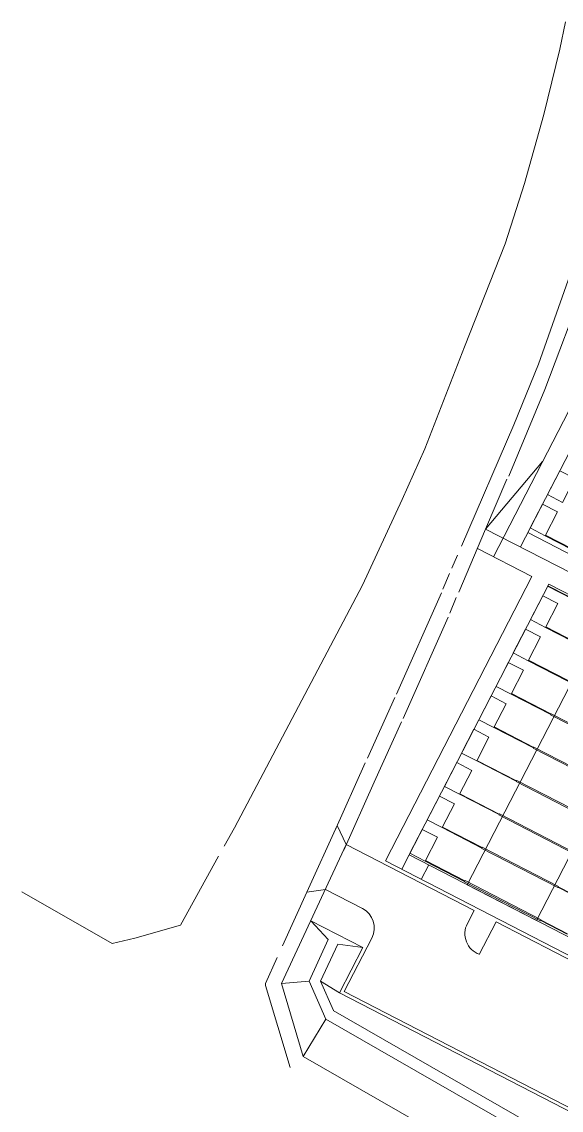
# Model space of a CAD drawing. Header units: millimetres. Extents: x -17350 to 3652, y -2474 to 12378.
# Drawn here: x -16914 to -16449, y -578 to 358 of the extents above; entities that cross this region are included whole.
import ezdxf

# ---------------------------------------------------------------- set-up
doc = ezdxf.new("R2010")
doc.units = ezdxf.units.MM
doc.layers.add('HOVED', color=40, linetype='Continuous', lineweight=9)

msp = doc.modelspace()

# ---------------------------------------------------------------- linework, layer by layer
at = {"layer": 'HOVED'}
for p, q in [((-16450.42, 334.89), (-16445.52, 358.4)), ((-16464.2, 278.6), (-16450.42, 334.89)), ((-16481.07, 219.13), (-16464.2, 278.6)), ((-16497.55, 167.35), (-16481.07, 219.13)), ((-16468.96, 63.59), (-16431.26, 170.07)), ((-16532.67, 78.5), (-16497.55, 167.35)), ((-16484.47, -93.6), (-16356.66, 154.31)), ((-16507.71, -102.01), (-16386.22, 133.65)), ((-16463.42, 42), (-16428.16, 135.6)), ((-16566.63, -9.13), (-16532.67, 78.5)), ((-16490.18, 11.62), (-16468.96, 63.59)), ((-16494.56, -32.69), (-16463.42, 42)), ((-16535.19, -92.86), (-16490.18, 11.62)), ((-16586.33, -52.68), (-16566.63, -9.13)), ((-16514.39, -78.18), (-16465.42, -19.98)), ((-16496.13, -35.21), (-16514.39, -78.18)), ((-16586.33, -52.68), (-16620.46, -126.62)), ((-16537.6, -132.5), (-16514.39, -78.18)), ((-16514.39, -78.18), (-16416.68, -128.55)), ((-16478.08, -81.2), (-16325.39, -159.92)), ((-16463.06, -83.96), (-16462.83, -83.52)), ((-16463.06, -83.96), (-16429.01, -101.52)), ((-16462.83, -83.52), (-16428.78, -101.07)), ((-16543.41, -111.79), (-16538.62, -100.58)), ((-16521.53, -94.89), (-16474.57, -119.1)), ((-16600.66, -363.67), (-16474.57, -119.1)), ((-16551.16, -129.92), (-16545.55, -116.32)), ((-16620.46, -126.62), (-16730.67, -335.47)), ((-16580.2, -358.5), (-16460.13, -125.62)), ((-16461.04, -127.38), (-16414, -151.63)), ((-16460.81, -126.93), (-16413.77, -151.18)), ((-16460.13, -125.62), (-16277.36, -219.84)), ((-16591.26, -220.43), (-16552.52, -133.18)), ((-16545.35, -150.64), (-16539.75, -137.03)), ((-16585.45, -241.14), (-16546.71, -153.89)), ((-16462.86, -162.8), (-16462.63, -162.36)), ((-16462.86, -162.8), (-16428.81, -180.36)), ((-16462.63, -162.36), (-16428.58, -179.91)), ((-16477.67, -191.53), (-16477.44, -191.08)), ((-16477.67, -191.53), (-16443.62, -209.08)), ((-16477.44, -191.08), (-16443.39, -208.63)), ((-16616.15, -275.24), (-16592.52, -223.27)), ((-16492.48, -220.26), (-16492.25, -219.81)), ((-16492.48, -220.26), (-16458.43, -237.81)), ((-16492.25, -219.81), (-16458.2, -237.36)), ((-16458.58, -238.09), (-16458.06, -237.08)), ((-16458.58, -238.09), (-16458.06, -237.08)), ((-16458.58, -238.09), (-16393.06, -271.86)), ((-16458.06, -237.08), (-16392.54, -270.86)), ((-16610.34, -295.95), (-16586.71, -243.98)), ((-16507.29, -248.98), (-16507.06, -248.53)), ((-16507.29, -248.98), (-16473.24, -266.53)), ((-16507.06, -248.53), (-16473.01, -266.09)), ((-16473.39, -266.81), (-16472.87, -265.81)), ((-16473.39, -266.81), (-16407.87, -300.59)), ((-16472.87, -265.81), (-16407.35, -299.58)), ((-16618.04, -279.34), (-16644.24, -337.85)), ((-16522.1, -277.71), (-16521.87, -277.26)), ((-16522.1, -277.71), (-16488.05, -295.26)), ((-16521.87, -277.26), (-16487.82, -294.81)), ((-16610.34, -295.95), (-16636.55, -354.47)), ((-16488.2, -295.54), (-16487.68, -294.53)), ((-16488.2, -295.54), (-16422.68, -329.32)), ((-16487.68, -294.53), (-16422.16, -328.31)), ((-16536.91, -306.43), (-16536.68, -305.99)), ((-16536.91, -306.43), (-16502.86, -323.99)), ((-16536.68, -305.99), (-16502.63, -323.54)), ((-16503.01, -324.27), (-16502.49, -323.26)), ((-16503.01, -324.27), (-16437.49, -358.04)), ((-16502.49, -323.26), (-16436.97, -357.04)), ((-16739.49, -351.22), (-16730.67, -335.47)), ((-16668.32, -390.77), (-16642.15, -333.18)), ((-16634.45, -349.8), (-16642.15, -333.18)), ((-16551.72, -335.16), (-16551.49, -334.71)), ((-16551.72, -335.16), (-16517.67, -352.71)), ((-16551.49, -334.71), (-16517.44, -352.26)), ((-16689.98, -469.21), (-16634.45, -349.8)), ((-16524.38, -406.55), (-16634.45, -349.8)), ((-16517.82, -352.99), (-16517.3, -351.98)), ((-16517.82, -352.99), (-16452.3, -386.77)), ((-16517.3, -351.98), (-16451.78, -385.76)), ((-16776.94, -418.97), (-16744.22, -359.73)), ((-16403.83, -465.15), (-16600.66, -363.67)), ((-16580.2, -358.5), (-16586.6, -370.92)), ((-16585.42, -368.64), (-16580.2, -358.5)), ((-16397.42, -452.73), (-16580.2, -358.5)), ((-16566.53, -363.89), (-16566.3, -363.44)), ((-16566.53, -363.89), (-16532.48, -381.44)), ((-16566.3, -363.44), (-16532.25, -380.99)), ((-16563.39, -367.25), (-16569.79, -379.67)), ((-16532.62, -381.72), (-16532.11, -380.71)), ((-16532.62, -381.72), (-16467.11, -415.5)), ((-16532.11, -380.71), (-16466.59, -414.49)), ((-16913.69, -390.28), (-16835.91, -434.98)), ((-16689.23, -436.84), (-16668.32, -390.77)), ((-16652.36, -388.3), (-16668.32, -390.77)), ((-16620.53, -404.71), (-16652.36, -388.3)), ((-16452.3, -386.77), (-16451.78, -385.76)), ((-16452.15, -386.49), (-16429.36, -398.24)), ((-16451.92, -386.04), (-16429.13, -397.79)), ((-16530.15, -417.74), (-16524.38, -406.55)), ((-16816.35, -430.29), (-16776.94, -418.97)), ((-16620.21, -438.45), (-16664.95, -415.38)), ((-16649.89, -431.56), (-16664.95, -415.38)), ((-16519.87, -444.31), (-16505.33, -416.12)), ((-16405.27, -467.95), (-16505.43, -416.31)), ((-16467.11, -415.5), (-16466.59, -414.49)), ((-16466.96, -415.22), (-16444.17, -426.96)), ((-16466.73, -414.77), (-16443.94, -426.52)), ((-16816.35, -430.29), (-16835.91, -434.98)), ((-16636.19, -476.33), (-16612.39, -430.17)), ((-16666.34, -467.39), (-16649.89, -431.56)), ((-16656.5, -467.32), (-16641.68, -435.44)), ((-16641.68, -435.44), (-16620.21, -438.45)), ((-16640.28, -477.38), (-16620.21, -438.45)), ((-16703.97, -469.26), (-16693.95, -446.92)), ((-16666.34, -467.39), (-16689.98, -469.21)), ((-16651.96, -499.88), (-16666.34, -467.39)), ((-16645.28, -492.56), (-16656.5, -467.32)), ((-16656.5, -467.32), (-16640.28, -477.38)), ((-16703.97, -471.07), (-16703.97, -469.26)), ((-16682.61, -541.73), (-16703.97, -471.07)), ((-16689.98, -469.21), (-16671.46, -532.21)), ((-15558.92, -1034.87), (-16640.28, -477.38)), ((-15910.97, -850.21), (-16636.19, -476.33)), ((-16645.57, -492.58), (-15561.37, -1114.77)), ((-16651.96, -499.88), (-16671.46, -532.21)), ((-16651.96, -499.88), (-15566.1, -1123.02)), ((-16671.46, -532.21), (-15062.45, -1453.14))]:
    msp.add_line(p, q, dxfattribs=at)
for points in [[(-16437.68, -34.74), (-16448.25, -55.24), (-16461.24, -48.54), (-16450.67, -28.05), (-16437.68, -34.74)], [(-16452.49, -63.47), (-16463.06, -83.96), (-16476.05, -77.27), (-16465.48, -56.77), (-16452.49, -63.47)], [(-16452.29, -142.31), (-16462.86, -162.8), (-16475.85, -156.11), (-16465.28, -135.61), (-16452.29, -142.31)], [(-16467.1, -171.04), (-16477.67, -191.53), (-16490.66, -184.83), (-16480.09, -164.34), (-16467.1, -171.04)], [(-16481.91, -199.76), (-16492.48, -220.26), (-16505.47, -213.56), (-16494.9, -193.06), (-16481.91, -199.76)], [(-16496.72, -228.49), (-16507.29, -248.98), (-16520.28, -242.28), (-16509.71, -221.79), (-16496.72, -228.49)], [(-16511.53, -257.21), (-16522.1, -277.71), (-16535.09, -271.01), (-16524.52, -250.52), (-16511.53, -257.21)], [(-16526.34, -285.94), (-16536.91, -306.43), (-16549.9, -299.74), (-16539.33, -279.24), (-16526.34, -285.94)], [(-16541.15, -314.67), (-16551.72, -335.16), (-16564.71, -328.46), (-16554.14, -307.97), (-16541.15, -314.67)], [(-16555.96, -343.39), (-16566.53, -363.89), (-16579.52, -357.19), (-16568.95, -336.69), (-16555.96, -343.39)]]:
    msp.add_lwpolyline(points, dxfattribs=at)
msp.add_lwpolyline([(-16350.49, -182.14), (-16470.55, -415.03), (-16530.25, -384.26), (-16410.18, -151.37)], close=True, dxfattribs=at)
for centre, start, end in [((-16629.19, -421.5), 332.7267, 62.7267), ((-16513.35, -426.41), 152.7267, 250.06248)]:
    msp.add_arc(centre, 18.9, start, end, dxfattribs=at)

doc.saveas('drawing.dxf')
